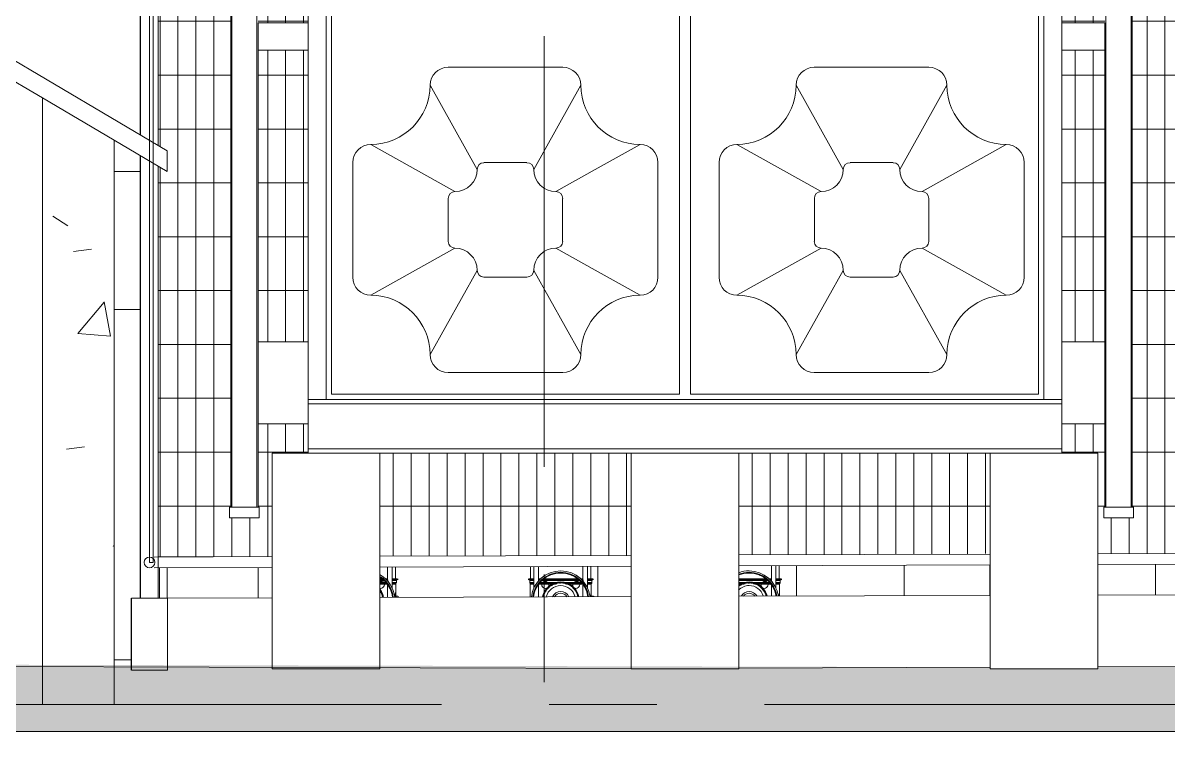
# Model space of a CAD drawing. Header units: millimetres. Extents: x -18215 to 134275, y 17919 to 48497.
# Drawn here: x 5369 to 8559, y 36680 to 38664 of the extents above; entities that cross this region are included whole.
import ezdxf

# ---------------------------------------------------------------- set-up
doc = ezdxf.new("R2010")
doc.units = ezdxf.units.MM
doc.linetypes.add('IDA - Grid Line', pattern=[2100, 1200, -300, 300, -300])
for name, color, linetype, lineweight in [('0-1', 7, 'Continuous', 5), ('A-_ROOFPATT_H', 7, 'Continuous', 9), ('A_--------_E-', 7, 'Continuous', 9), ('C-_SITE----_E', 7, 'Continuous', 9), ('M-_SANIFIXR_E', 7, 'Continuous', 9)]:
    doc.layers.add(name, color=color, linetype=linetype, lineweight=lineweight)
for name, color, linetype, lineweight, true_color in [('A-_FLOR----_E-1', 6, 'Continuous', 9, 0xff00ff), ('A-_FLORLEVL_E-1', 9, 'IDA - Grid Line', 9, 0x808080), ('A-_FLORPATT_E-1', 6, 'Continuous', 9, 0xff00ff), ('A-_GENM----_M-1', 6, 'Continuous', 9, 0xff00ff), ('A-_ROOF----_E-1', 6, 'Continuous', 9, 0xff00ff), ('A-_WALL----_E-1', 6, 'Continuous', 9, 0xff00ff), ('A-_WALL----_H-1', 6, 'Continuous', 9, 0xff00ff), ('A-_WALLPRTN_E-1', 6, 'Continuous', 9, 0xff00ff), ('C-_SITE----_E-1', 6, 'Continuous', 9, 0xff00ff), ('M-_EQPT----_E-1', 6, 'Continuous', 9, 0xff00ff), ('M-_SANIFIXR_E-1', 6, 'Continuous', 9, 0xff00ff), ('S-_ANOTGRID_E-1', 9, 'IDA - Grid Line', 9, 0x808080)]:
    doc.layers.add(name, color=color, linetype=linetype, lineweight=lineweight, true_color=true_color)

# ---------------------------------------------------------------- blocks, each defined once
blk = doc.blocks.new('15SV10 N110T - 15sv10 N110t_dwg_TAPPO-CARICO-879808-Section 113')
at = {"layer": 'A_--------_E-'}
for p, q in [((6952, 37067), (6953, 37067)), ((6952, 37066.1), (6952, 37067)), ((6952, 37067), (6952, 37066.1)), ((6953, 37067), (6953, 37065.2)), ((6958, 37067), (6953, 37067)), ((6959, 37066.3), (6959, 37067)), ((6959, 37067), (6959, 37066.3))]:
    blk.add_line(p, q, dxfattribs=at)
blk.add_open_spline([(6959, 37067), (6959, 37067), (6958.9, 37067), (6958.8, 37067)], degree=3, dxfattribs=at)
blk.add_open_spline([(6959, 37067), (6959, 37067), (6958.9, 37067), (6958.8, 37067)], degree=3, dxfattribs=at)
blk = doc.blocks.new('15SV10 N110T - 15sv10 N110t_dwg_TAPPO-CARICO-V20-Section 113')
at = {"layer": 'A_--------_E-'}
for p, q in [((6407.5, 37067), (6408.5, 37067)), ((6407.5, 37063.5), (6407.5, 37067)), ((6407.5, 37067), (6407.5, 37063.5)), ((6408.5, 37067), (6408.5, 37063.4)), ((6413.5, 37067), (6408.5, 37067)), ((6414.5, 37064.2), (6414.5, 37067)), ((6414.5, 37067), (6414.5, 37064.2))]:
    blk.add_line(p, q, dxfattribs=at)
for points in [[(6413.5, 37067), (6413.8, 37066), (6414.1, 37065), (6414.2, 37064)], [(6414.5, 37067), (6414.5, 37067), (6414.4, 37067), (6414.2, 37067)], [(6414.5, 37067), (6414.5, 37067), (6414.4, 37067), (6414.3, 37067)]]:
    blk.add_open_spline(points, degree=3, dxfattribs=at)
blk = doc.blocks.new('1599_DB_P_S_BLK2 23 0814_rvt-1-Section 113')
at = {"layer": 'A_--------_E-', "color": 8}
for p, q in [((6384.5, 37107.9), (6384.5, 37148.4)), ((6397.1, 37148.4), (6397.1, 37089.1)), ((6406.5, 37148.4), (6406.5, 37111.5)), ((6783, 37111.5), (6783, 37149.8)), ((6792.5, 37089.1), (6792.5, 37149.8)), ((6805.1, 37149.9), (6805.1, 37108.8)), ((6929, 37107.9), (6929, 37150.3)), ((6941.6, 37150.4), (6941.6, 37089.1)), ((6951, 37150.4), (6951, 37111.5)), ((7453.9, 37107.9), (7453.9, 37152.5)), ((7466.5, 37152.5), (7466.5, 37089.1)), ((7475.9, 37152.6), (7475.9, 37111.5)), ((6363.4, 37115), (6368.2, 37115)), ((6372.1, 37112.5), (6363.4, 37112.5)), ((6374.5, 37111), (6363.5, 37111)), ((6371.9, 37111.5), (6363.8, 37111.5)), ((6377.5, 37111.5), (6375.1, 37111.5)), ((6378.3, 37111), (6376, 37111)), ((6379, 37115), (6385.4, 37115)), ((6385.4, 37112.5), (6382.9, 37112.5)), ((6385.9, 37111.5), (6383.3, 37111.5)), ((6385.8, 37111), (6383.3, 37111)), ((6397.1, 37115), (6411.7, 37115)), ((6411.7, 37112.5), (6397.1, 37112.5)), ((6406.5, 37111.5), (6397.1, 37111.5)), ((6409, 37111), (6397.4, 37111)), ((6403.8, 37111), (6409, 37111)), ((6409, 37111), (6409, 37104.6)), ((6412.8, 37115), (6412.8, 37112.5)), ((6776.8, 37112.5), (6776.8, 37115)), ((6777.9, 37115), (6791.7, 37115)), ((6791.7, 37112.5), (6777.9, 37112.5)), ((6780.5, 37104.6), (6780.5, 37111)), ((6791.4, 37111), (6780.5, 37111)), ((6780.5, 37111), (6785.8, 37111)), ((6791.6, 37111.5), (6783, 37111.5)), ((6806.8, 37111.5), (6804.4, 37111.5)), ((6806.5, 37111), (6804.6, 37111)), ((6806, 37115), (6810.6, 37115)), ((6807.7, 37112.5), (6806, 37112.5)), ((6813.6, 37111), (6811.4, 37111)), ((6814.4, 37111.5), (6812.5, 37111.5)), ((6919, 37111), (6815.1, 37111)), ((6916.6, 37112.5), (6817.5, 37112.5)), ((6867, 37111.5), (6817.7, 37111.5)), ((6821.4, 37115), (6912.7, 37115)), ((6916.4, 37111.5), (6867, 37111.5)), ((6922, 37111.5), (6919.7, 37111.5)), ((6923.5, 37115), (6929.9, 37115)), ((6929.9, 37112.5), (6926.2, 37112.5)), ((6930.4, 37111.5), (6927, 37111.5)), ((6930.3, 37111), (6927.6, 37111)), ((6941.6, 37115), (6956.2, 37115)), ((6956.2, 37112.5), (6941.6, 37112.5)), ((6951, 37111.5), (6941.6, 37111.5)), ((6953.5, 37111), (6941.9, 37111)), ((6948.3, 37111), (6953.5, 37111)), ((6953.5, 37111), (6953.5, 37104.6)), ((6957.3, 37115), (6957.3, 37112.5)), ((7443.9, 37111), (7362.9, 37111)), ((7363, 37115), (7437.6, 37115)), ((7441.5, 37112.5), (7363, 37112.5)), ((7391.9, 37111.5), (7363.2, 37111.5)), ((7441.3, 37111.5), (7391.9, 37111.5)), ((7446.9, 37111.5), (7444.5, 37111.5)), ((7448.4, 37115), (7454.8, 37115)), ((7454.8, 37112.5), (7451.1, 37112.5)), ((7455.3, 37111.5), (7451.9, 37111.5)), ((7455.2, 37111), (7452.5, 37111)), ((7466.5, 37115), (7481.1, 37115)), ((7481.1, 37112.5), (7466.5, 37112.5)), ((7475.9, 37111.5), (7466.5, 37111.5)), ((7478.4, 37111), (7466.8, 37111)), ((7473.2, 37111), (7478.4, 37111)), ((7478.4, 37111), (7478.4, 37104.6)), ((7482.2, 37115), (7482.2, 37112.5)), ((6363.5, 37104.6), (6381, 37104.6)), ((6363.5, 37103.3), (6381.4, 37103.3)), ((6364.9, 37100.4), (6383.1, 37100.4)), ((6365, 37101.4), (6382.5, 37101.4)), ((6373.1, 37092.8), (6371.3, 37091.1)), ((6384.5, 37063.3), (6384.5, 37097.3)), ((6397.3, 37101.4), (6407.6, 37101.4)), ((6397.3, 37100.4), (6407.3, 37100.4)), ((6397.4, 37104.6), (6409, 37104.6)), ((6397.4, 37103.3), (6408.7, 37103.3)), ((6407.6, 37101.4), (6402.4, 37101.4)), ((6403.5, 37103.3), (6408.7, 37103.3)), ((6403.8, 37104.6), (6409, 37104.6)), ((6406.9, 37076.1), (6407.3, 37077.5)), ((6407.3, 37100.4), (6407.3, 37077.5)), ((6408.7, 37103.3), (6407.6, 37101.4)), ((6780.5, 37104.6), (6785.8, 37104.6)), ((6780.5, 37104.6), (6791.4, 37104.6)), ((6782, 37101.4), (6780.9, 37103.3)), ((6780.9, 37103.3), (6786.1, 37103.3)), ((6780.9, 37103.3), (6791.4, 37103.3)), ((6782, 37101.4), (6791.5, 37101.4)), ((6787.2, 37101.4), (6782, 37101.4)), ((6782.3, 37064.7), (6782.3, 37100.4)), ((6782.3, 37100.4), (6791.5, 37100.4)), ((6805.1, 37097.3), (6805.1, 37064.7)), ((6806.5, 37100.4), (6852.3, 37100.4)), ((6808.2, 37103.3), (6859.2, 37103.3)), ((6808.6, 37104.6), (6925.5, 37104.6)), ((6808.6, 37101.4), (6855.8, 37101.4)), ((6818.3, 37091.1), (6816.5, 37092.8)), ((6829.2, 37105.6), (6831, 37103.8)), ((6863.7, 37103.3), (6866.4, 37103.3)), ((6875.9, 37103.3), (6925.9, 37103.3)), ((6879.1, 37101.4), (6927, 37101.4)), ((6882.8, 37100.4), (6927.6, 37100.4)), ((6903.1, 37103.8), (6904.9, 37105.6)), ((6917.6, 37092.8), (6915.8, 37091.1)), ((6929, 37065.2), (6929, 37097.3)), ((6941.8, 37101.4), (6952.1, 37101.4)), ((6941.8, 37100.4), (6951.8, 37100.4)), ((6941.9, 37104.6), (6953.5, 37104.6)), ((6941.9, 37103.3), (6953.2, 37103.3)), ((6952.1, 37101.4), (6946.9, 37101.4)), ((6948, 37103.3), (6953.2, 37103.3)), ((6948.3, 37104.6), (6953.5, 37104.6)), ((6951.4, 37076.1), (6951.8, 37077.5)), ((6951.8, 37100.4), (6951.8, 37077.5)), ((6953.2, 37103.3), (6952.1, 37101.4)), ((7362.9, 37104.6), (7450.4, 37104.6)), ((7362.9, 37103.3), (7384.1, 37103.3)), ((7362.9, 37101.4), (7380.7, 37101.4)), ((7362.9, 37100.4), (7377.2, 37100.4)), ((7388.6, 37103.3), (7391.3, 37103.3)), ((7392.6, 37103.3), (7395.2, 37103.3)), ((7400.8, 37103.3), (7450.8, 37103.3)), ((7404, 37101.4), (7451.9, 37101.4)), ((7407.7, 37100.4), (7452.5, 37100.4)), ((7428, 37103.8), (7429.8, 37105.6)), ((7442.5, 37092.8), (7440.7, 37091.1)), ((7453.9, 37067), (7453.9, 37097.3)), ((7466.7, 37101.4), (7477, 37101.4)), ((7466.7, 37100.4), (7476.7, 37100.4)), ((7466.8, 37104.6), (7478.4, 37104.6)), ((7466.8, 37103.3), (7478.1, 37103.3)), ((7477, 37101.4), (7471.8, 37101.4)), ((7472.9, 37103.3), (7478.1, 37103.3)), ((7473.2, 37104.6), (7478.4, 37104.6)), ((7476.3, 37076.1), (7476.7, 37077.5)), ((7476.7, 37100.4), (7476.7, 37077.5)), ((7478.1, 37103.3), (7477, 37101.4))]:
    blk.add_line(p, q, dxfattribs=at)
at = {"layer": 'A_--------_E-', "color": 8, "flags": 128}
for points in [[(6409, 37111), (6409, 37111.1), (6409, 37111.1), (6409, 37111.2), (6409.1, 37111.2), (6409.1, 37111.3), (6409.1, 37111.4), (6409.1, 37111.4), (6409.1, 37111.5), (6409.1, 37111.5), (6409.2, 37111.6), (6409.2, 37111.6), (6409.2, 37111.7), (6409.2, 37111.7), (6409.3, 37111.8), (6409.3, 37111.8), (6409.3, 37111.9), (6409.4, 37111.9), (6409.4, 37112), (6409.5, 37112), (6409.5, 37112.1), (6409.5, 37112.1), (6409.6, 37112.2), (6409.6, 37112.2), (6409.7, 37112.2), (6409.7, 37112.3), (6409.8, 37112.3), (6409.8, 37112.3), (6409.9, 37112.4), (6409.9, 37112.4), (6410, 37112.4), (6410.1, 37112.4), (6410.1, 37112.4), (6410.2, 37112.5), (6410.2, 37112.5), (6410.3, 37112.5), (6410.3, 37112.5), (6410.4, 37112.5), (6410.5, 37112.5), (6410.5, 37112.5), (6410.5, 37112.5)], [(6779, 37112.5), (6779.1, 37112.5), (6779.2, 37112.5), (6779.2, 37112.5), (6779.3, 37112.5), (6779.3, 37112.5), (6779.4, 37112.5), (6779.5, 37112.4), (6779.5, 37112.4), (6779.6, 37112.4), (6779.6, 37112.4), (6779.7, 37112.4), (6779.7, 37112.3), (6779.8, 37112.3), (6779.8, 37112.3), (6779.9, 37112.2), (6779.9, 37112.2), (6780, 37112.2), (6780, 37112.1), (6780.1, 37112.1), (6780.1, 37112), (6780.2, 37112), (6780.2, 37112), (6780.2, 37111.9), (6780.3, 37111.9), (6780.3, 37111.8), (6780.3, 37111.8), (6780.4, 37111.7), (6780.4, 37111.7), (6780.4, 37111.6), (6780.4, 37111.5), (6780.5, 37111.5), (6780.5, 37111.4), (6780.5, 37111.4), (6780.5, 37111.3), (6780.5, 37111.3), (6780.5, 37111.2), (6780.5, 37111.1), (6780.5, 37111.1), (6780.5, 37111), (6780.5, 37111)], [(6953.5, 37111), (6953.5, 37111.1), (6953.6, 37111.1), (6953.6, 37111.2), (6953.6, 37111.2), (6953.6, 37111.3), (6953.6, 37111.4), (6953.6, 37111.4), (6953.6, 37111.5), (6953.6, 37111.5), (6953.7, 37111.6), (6953.7, 37111.6), (6953.7, 37111.7), (6953.7, 37111.7), (6953.8, 37111.8), (6953.8, 37111.8), (6953.8, 37111.9), (6953.9, 37111.9), (6953.9, 37112), (6954, 37112), (6954, 37112.1), (6954, 37112.1), (6954.1, 37112.2), (6954.1, 37112.2), (6954.2, 37112.2), (6954.2, 37112.3), (6954.3, 37112.3), (6954.3, 37112.3), (6954.4, 37112.4), (6954.4, 37112.4), (6954.5, 37112.4), (6954.6, 37112.4), (6954.6, 37112.4), (6954.7, 37112.5), (6954.7, 37112.5), (6954.8, 37112.5), (6954.9, 37112.5), (6954.9, 37112.5), (6955, 37112.5), (6955, 37112.5), (6955, 37112.5)], [(7478.4, 37111), (7478.4, 37111.1), (7478.4, 37111.1), (7478.4, 37111.2), (7478.5, 37111.2), (7478.5, 37111.3), (7478.5, 37111.4), (7478.5, 37111.4), (7478.5, 37111.5), (7478.5, 37111.5), (7478.6, 37111.6), (7478.6, 37111.6), (7478.6, 37111.7), (7478.6, 37111.7), (7478.7, 37111.8), (7478.7, 37111.8), (7478.7, 37111.9), (7478.8, 37111.9), (7478.8, 37112), (7478.9, 37112), (7478.9, 37112.1), (7478.9, 37112.1), (7479, 37112.2), (7479, 37112.2), (7479.1, 37112.2), (7479.1, 37112.3), (7479.2, 37112.3), (7479.2, 37112.3), (7479.3, 37112.4), (7479.3, 37112.4), (7479.4, 37112.4), (7479.5, 37112.4), (7479.5, 37112.4), (7479.6, 37112.5), (7479.6, 37112.5), (7479.7, 37112.5), (7479.7, 37112.5), (7479.8, 37112.5), (7479.9, 37112.5), (7479.9, 37112.5), (7479.9, 37112.5)], [(6363.8, 37081.5), (6364.8, 37079.8), (6365.8, 37078.1), (6366.6, 37076.3), (6367.5, 37074.6), (6368.2, 37072.8), (6368.9, 37070.9), (6369.5, 37069), (6370, 37067.2), (6370.5, 37065.3), (6370.8, 37063.3)], [(6407.3, 37077.5), (6406.9, 37076.1), (6406, 37072.2), (6405, 37066.3), (6404.7, 37063.5)], [(6407.3, 37100.4), (6407.3, 37100.4), (6407.3, 37100.5), (6407.3, 37100.6), (6407.3, 37100.7), (6407.3, 37100.8), (6407.3, 37100.8), (6407.4, 37100.9), (6407.4, 37101), (6407.4, 37101.1), (6407.4, 37101.1), (6407.5, 37101.2), (6407.5, 37101.3), (6407.6, 37101.4), (6407.6, 37101.4)], [(6407.4, 37076.6), (6407.3, 37077.1), (6407.3, 37077.5)], [(6407.4, 37076.6), (6407.3, 37077), (6407.3, 37077.5)], [(6407.5, 37075.9), (6407.5, 37076.2), (6407.4, 37076.6)], [(6407.5, 37075.9), (6407.5, 37076.3), (6407.4, 37076.6)], [(6408.7, 37103.3), (6408.8, 37103.4), (6408.8, 37103.5), (6408.8, 37103.6), (6408.9, 37103.7), (6408.9, 37103.8), (6408.9, 37103.9), (6409, 37104), (6409, 37104.1), (6409, 37104.2), (6409, 37104.3), (6409, 37104.4), (6409, 37104.5), (6409, 37104.6), (6409, 37104.6)], [(6780.5, 37104.6), (6780.5, 37104.5), (6780.6, 37104.4), (6780.6, 37104.3), (6780.6, 37104.2), (6780.6, 37104.1), (6780.6, 37104), (6780.6, 37103.9), (6780.7, 37103.8), (6780.7, 37103.7), (6780.7, 37103.6), (6780.8, 37103.5), (6780.8, 37103.4), (6780.9, 37103.4), (6780.9, 37103.3)], [(6782, 37101.4), (6782.1, 37101.3), (6782.1, 37101.2), (6782.1, 37101.1), (6782.2, 37101.1), (6782.2, 37101), (6782.2, 37100.9), (6782.2, 37100.8), (6782.3, 37100.8), (6782.3, 37100.7), (6782.3, 37100.6), (6782.3, 37100.5), (6782.3, 37100.5), (6782.3, 37100.4), (6782.3, 37100.4)], [(6819.3, 37066.1), (6819.8, 37068), (6820.4, 37069.9), (6821, 37071.8), (6821.7, 37073.6), (6822.5, 37075.4), (6823.3, 37077.2), (6824.3, 37078.9), (6825.3, 37080.6), (6826.3, 37082.2), (6827.4, 37083.8), (6828.6, 37085.4), (6829.9, 37086.9), (6831.2, 37088.4), (6832.5, 37089.8), (6833.9, 37091.1), (6835.4, 37092.4), (6836.9, 37093.7), (6838.5, 37094.8), (6840.1, 37095.9), (6841.8, 37097), (6843.5, 37098), (6845.2, 37098.9), (6847, 37099.7), (6848.8, 37100.5), (6850.6, 37101.2), (6852.5, 37101.8), (6854.4, 37102.3), (6856.3, 37102.8), (6858.2, 37103.2), (6860.1, 37103.5), (6862.1, 37103.7), (6864, 37103.9), (6866, 37104), (6867, 37104)], [(6867, 37104), (6869, 37104), (6871, 37103.8), (6872.9, 37103.6), (6874.9, 37103.4), (6876.8, 37103), (6878.7, 37102.6), (6880.6, 37102.1), (6882.5, 37101.5), (6884.3, 37100.9), (6886.1, 37100.1), (6887.9, 37099.3), (6889.7, 37098.5), (6891.4, 37097.5), (6893.1, 37096.5), (6894.7, 37095.4), (6896.3, 37094.3), (6897.9, 37093.1), (6899.4, 37091.8), (6900.8, 37090.5), (6902.2, 37089.1), (6903.5, 37087.7), (6904.8, 37086.2), (6906, 37084.7), (6907.2, 37083.1), (6908.3, 37081.5), (6909.3, 37079.8), (6910.3, 37078.1), (6911.2, 37076.3), (6912, 37074.6), (6912.7, 37072.8), (6913.4, 37070.9), (6914, 37069), (6914.5, 37067.2), (6915, 37065.3)], [(6951.8, 37077.5), (6951.4, 37076.1), (6950.6, 37072.2), (6949.5, 37066.3)], [(6951.8, 37100.4), (6951.8, 37100.4), (6951.8, 37100.5), (6951.8, 37100.6), (6951.8, 37100.7), (6951.8, 37100.8), (6951.9, 37100.8), (6951.9, 37100.9), (6951.9, 37101), (6951.9, 37101.1), (6952, 37101.1), (6952, 37101.2), (6952, 37101.3), (6952.1, 37101.4), (6952.1, 37101.4)], [(6952, 37076.6), (6951.8, 37077.1), (6951.8, 37077.5)], [(6952, 37076.6), (6951.8, 37077), (6951.8, 37077.5)], [(6952, 37075.9), (6952, 37076.2), (6951.9, 37076.6)], [(6952, 37075.9), (6952, 37076.3), (6951.9, 37076.6)], [(6953.2, 37103.3), (6953.3, 37103.4), (6953.3, 37103.5), (6953.3, 37103.6), (6953.4, 37103.7), (6953.4, 37103.8), (6953.4, 37103.9), (6953.5, 37104), (6953.5, 37104.1), (6953.5, 37104.2), (6953.5, 37104.3), (6953.5, 37104.4), (6953.5, 37104.5), (6953.5, 37104.6), (6953.5, 37104.6)], [(7363.4, 37094.8), (7365, 37095.9), (7366.7, 37097), (7368.4, 37098), (7370.1, 37098.9), (7371.9, 37099.7), (7373.7, 37100.5), (7375.5, 37101.2), (7377.4, 37101.8), (7379.3, 37102.3), (7381.2, 37102.8), (7383.1, 37103.2), (7385, 37103.5), (7387, 37103.7), (7388.9, 37103.9), (7390.9, 37104), (7391.9, 37104)], [(7391.9, 37104), (7393.9, 37104), (7395.9, 37103.8), (7397.8, 37103.6), (7399.7, 37103.4), (7401.7, 37103), (7403.6, 37102.6), (7405.5, 37102.1), (7407.4, 37101.5), (7409.2, 37100.9), (7411, 37100.1), (7412.8, 37099.3), (7414.6, 37098.5), (7416.3, 37097.5), (7418, 37096.5), (7419.6, 37095.4), (7421.2, 37094.3), (7422.7, 37093.1), (7424.2, 37091.8), (7425.7, 37090.5), (7427.1, 37089.1), (7428.4, 37087.7), (7429.7, 37086.2), (7430.9, 37084.7), (7432.1, 37083.1), (7433.2, 37081.5), (7434.2, 37079.8), (7435.2, 37078.1), (7436, 37076.3), (7436.9, 37074.6), (7437.6, 37072.8), (7438.3, 37070.9), (7438.9, 37069), (7439.4, 37067.2)], [(7476.7, 37077.5), (7476.3, 37076.1), (7475.4, 37072.2), (7474.5, 37067.1)], [(7476.7, 37100.4), (7476.7, 37100.4), (7476.7, 37100.5), (7476.7, 37100.6), (7476.7, 37100.7), (7476.7, 37100.8), (7476.7, 37100.8), (7476.8, 37100.9), (7476.8, 37101), (7476.8, 37101.1), (7476.8, 37101.1), (7476.9, 37101.2), (7476.9, 37101.3), (7477, 37101.4), (7477, 37101.4)], [(7476.8, 37076.6), (7476.7, 37077.1), (7476.7, 37077.5)], [(7476.8, 37076.6), (7476.7, 37077), (7476.7, 37077.5)], [(7476.9, 37075.9), (7476.9, 37076.2), (7476.8, 37076.6)], [(7476.9, 37075.9), (7476.9, 37076.3), (7476.8, 37076.6)], [(7478.1, 37103.3), (7478.2, 37103.4), (7478.2, 37103.5), (7478.2, 37103.6), (7478.3, 37103.7), (7478.3, 37103.8), (7478.3, 37103.9), (7478.4, 37104), (7478.4, 37104.1), (7478.4, 37104.2), (7478.4, 37104.3), (7478.4, 37104.4), (7478.4, 37104.5), (7478.4, 37104.6), (7478.4, 37104.6)]]:
    blk.add_lwpolyline(points, dxfattribs=at)
at = {"layer": 'A_--------_E-', "color": 8}
for centre, radius, start, end in [((6366.7, 37099.2), 9, 315, 114.4599), ((6322.5, 37055), 82.5, 5.9493, 59.7367), ((6322.5, 37055), 76.5, 6.4001, 57.0462), ((6322.5, 37055), 78.5, 6.2422, 57.2899), ((6322.5, 37055), 76.5, 39.375, 45), ((6867, 37055), 82.5, 90, 173.1108), ((6867, 37055), 78.5, 90, 172.7495), ((6867, 37055), 76.5, 90, 172.5546), ((6867, 37055), 76.5, 135, 140.625), ((6822.9, 37099.2), 9, 45, 225), ((6867, 37055), 76.5, 106.875, 118.125), ((6867, 37055), 76.5, 90, 95.625), ((6867, 37055), 82.5, 7.2842, 90), ((6867, 37055), 78.5, 7.6451, 90), ((6867, 37055), 76.5, 7.8397, 90), ((6867, 37055), 76.5, 84.375, 90), ((6867, 37055), 76.5, 61.875, 73.125), ((6911.2, 37099.2), 9, 315, 135), ((6867, 37055), 76.5, 39.375, 45), ((7391.9, 37055), 82.5, 90, 110.3779), ((7391.9, 37055), 78.5, 90, 111.4163), ((7391.9, 37055), 76.5, 90, 111.9762), ((7391.9, 37055), 76.5, 106.875, 111.9762), ((7391.9, 37055), 76.5, 90, 95.625), ((7391.9, 37055), 82.5, 8.571, 90), ((7391.9, 37055), 78.5, 8.9975, 90), ((7391.9, 37055), 76.5, 9.2274, 90), ((7391.9, 37055), 76.5, 84.375, 90), ((7391.9, 37055), 76.5, 61.875, 73.125), ((7436.1, 37099.2), 9, 315, 135), ((7391.9, 37055), 76.5, 39.375, 45), ((6322.5, 37055), 51, 9.499, 35.3454), ((6322.5, 37055), 51.5, 9.2609, 35.9494), ((6322.5, 37055), 49, 9.7094, 31.7866), ((6322.5, 37055), 49, 12.8571, 31.7866), ((6365, 37097.4), 9, 270, 315), ((6867, 37055), 76.5, 151.875, 163.125), ((6867, 37055), 51.5, 138.0493, 169.0196), ((6867, 37055), 51, 135, 168.7307), ((6824.6, 37097.4), 9, 225, 315), ((6867, 37055), 41.5, 90, 165.8165), ((6867, 37055), 51, 90, 135), ((6824.6, 37097.4), 9, 315, 45), ((6867, 37055), 51.5, 90, 131.9507), ((6867, 37055), 49, 102.9572, 115.7143), ((6867, 37055), 49, 102.9572, 115.7143), ((6867, 37055), 51.5, 101.678, 109.3609), ((6867, 37055), 49, 90, 96.5517), ((6867, 37055), 49, 90, 96.5517), ((6867, 37055), 51.5, 48.0493, 90), ((6867, 37055), 51, 45, 90), ((6867, 37055), 49, 83.4964, 90), ((6867, 37055), 49, 83.4964, 90), ((6867, 37055), 41.5, 14.57, 90), ((6867, 37055), 51.5, 70.6391, 78.322), ((6867, 37055), 49, 12.8571, 72.6438), ((6867, 37055), 49, 12.8571, 72.6438), ((6909.5, 37097.4), 9, 135, 225), ((6867, 37055), 51, 11.6584, 45), ((6909.5, 37097.4), 9, 225, 315), ((6867, 37055), 51.5, 11.367, 41.9507), ((7391.9, 37055), 41.5, 90, 135.4912), ((7391.9, 37055), 51, 90, 124.8435), ((7391.9, 37055), 51.5, 90, 124.2994), ((7391.9, 37055), 49, 102.9572, 115.7143), ((7391.9, 37055), 49, 102.9572, 115.7143), ((7391.9, 37055), 51.5, 101.678, 109.3609), ((7391.9, 37055), 49, 90, 96.5517), ((7391.9, 37055), 49, 90, 96.5517), ((7391.9, 37055), 51.5, 48.0493, 90), ((7391.9, 37055), 51, 45, 90), ((7391.9, 37055), 49, 83.4964, 90), ((7391.9, 37055), 49, 83.4964, 90), ((7391.9, 37055), 41.5, 18.66, 90), ((7391.9, 37055), 51.5, 70.6391, 78.322), ((7391.9, 37055), 49, 14.1792, 72.6438), ((7391.9, 37055), 49, 14.1792, 72.6438), ((7434.4, 37097.4), 9, 135, 225), ((7391.9, 37055), 51, 13.74, 45), ((7434.4, 37097.4), 9, 225, 315), ((7391.9, 37055), 51.5, 13.9836, 41.9507), ((6867, 37055), 49, 162.4681, 167.1429), ((6867, 37055), 49, 162.4681, 167.1429), ((6867, 37055), 20, 90, 148.5325), ((6867, 37055), 20, 31.8154, 90), ((7391.9, 37055), 20, 90, 142.7749), ((7391.9, 37055), 20, 37.5566, 90)]:
    blk.add_arc(centre, radius, start, end, dxfattribs=at)
for points, knots in [([(6406.5, 37063.8), (6406.5, 37064.6), (6406.6, 37066.4), (6406.8, 37068.3), (6406.9, 37069.7), (6407, 37070.9), (6407.1, 37072.2), (6407.2, 37073.2), (6407.2, 37073.9), (6407.3, 37074.5), (6407.3, 37075.2), (6407.4, 37075.9), (6407.4, 37076.5), (6407.4, 37076.6), (6407.4, 37076.6)], [0.5888999, 0.5888999, 0.5888999, 0.5888999, 0.6180556, 0.6527778, 0.6701389, 0.6875, 0.7222222, 0.7569444, 0.7743056, 0.7916667, 0.8263889, 0.8611111, 0.9305556, 1, 1, 1, 1]), ([(6406.5, 37063.8), (6406.5, 37064.4), (6406.6, 37065.7), (6406.7, 37067.7), (6406.9, 37069.8), (6407, 37071.6), (6407.1, 37072.9), (6407.2, 37073.8), (6407.3, 37074.5), (6407.3, 37075.3), (6407.4, 37075.9), (6407.4, 37076.3), (6407.4, 37076.5), (6407.4, 37076.6), (6407.4, 37076.6)], [0.5902485, 0.5902485, 0.5902485, 0.5902485, 0.6111111, 0.6388889, 0.6666667, 0.7083333, 0.75, 0.7708333, 0.7916667, 0.8333333, 0.875, 0.9166667, 0.9583333, 1, 1, 1, 1]), ([(6407.5, 37064.7), (6407.5, 37067.6), (6407.5, 37071.6), (6407.5, 37075.1), (6407.5, 37075.9), (6407.5, 37075.9)], [0.6666667, 0.6666667, 0.6666667, 0.6666667, 0.8333333, 0.9166667, 1, 1, 1, 1]), ([(6951.1, 37065.7), (6951.1, 37065.9), (6951.2, 37066.9), (6951.3, 37068.3), (6951.4, 37069.7), (6951.5, 37070.9), (6951.6, 37072.2), (6951.7, 37073.2), (6951.7, 37073.9), (6951.8, 37074.5), (6951.8, 37075.2), (6951.9, 37075.9), (6951.9, 37076.5), (6952, 37076.6), (6952, 37076.6)], [0.6127833, 0.6127833, 0.6127833, 0.6127833, 0.6180556, 0.6527778, 0.6701389, 0.6875, 0.7222222, 0.7569444, 0.7743056, 0.7916667, 0.8263889, 0.8611111, 0.9305556, 1, 1, 1, 1]), ([(6951.1, 37065.7), (6951.1, 37066.4), (6951.2, 37067.7), (6951.4, 37069.8), (6951.5, 37071.6), (6951.6, 37072.9), (6951.7, 37073.8), (6951.8, 37074.5), (6951.8, 37075.3), (6951.9, 37075.9), (6951.9, 37076.3), (6951.9, 37076.5), (6951.9, 37076.6), (6951.9, 37076.6)], [0.6139729, 0.6139729, 0.6139729, 0.6139729, 0.6388889, 0.6666667, 0.7083333, 0.75, 0.7708333, 0.7916667, 0.8333333, 0.875, 0.9166667, 0.9583333, 1, 1, 1, 1]), ([(6952, 37065.3), (6952, 37068), (6952, 37071.7), (6952, 37075.1), (6952, 37075.9), (6952, 37075.9)], [0.6784584, 0.6784584, 0.6784584, 0.6784584, 0.8333333, 0.9166667, 1, 1, 1, 1]), ([(6952, 37075.9), (6952, 37075.9), (6952, 37074.5), (6952, 37070.5), (6952, 37067), (6952, 37065.3)], [0, 0, 0, 0, 0.1111111, 0.2222222, 0.3213123, 0.3213123, 0.3213123, 0.3213123]), ([(7476.1, 37067.5), (7476.1, 37067.9), (7476.2, 37068.7), (7476.3, 37069.7), (7476.4, 37070.9), (7476.5, 37072.2), (7476.6, 37073.2), (7476.6, 37073.9), (7476.7, 37074.5), (7476.7, 37075.2), (7476.8, 37075.9), (7476.8, 37076.5), (7476.8, 37076.6), (7476.8, 37076.6)], [0.6358062, 0.6358062, 0.6358062, 0.6358062, 0.6527778, 0.6701389, 0.6875, 0.7222222, 0.7569444, 0.7743056, 0.7916667, 0.8263889, 0.8611111, 0.9305556, 1, 1, 1, 1]), ([(7476.1, 37067.5), (7476.1, 37067.5), (7476.2, 37068.2), (7476.3, 37069.8), (7476.4, 37071.6), (7476.5, 37072.9), (7476.6, 37073.8), (7476.7, 37074.5), (7476.7, 37075.3), (7476.8, 37075.9), (7476.8, 37076.3), (7476.8, 37076.5), (7476.8, 37076.6), (7476.8, 37076.6)], [0.6368425, 0.6368425, 0.6368425, 0.6368425, 0.6388889, 0.6666667, 0.7083333, 0.75, 0.7708333, 0.7916667, 0.8333333, 0.875, 0.9166667, 0.9583333, 1, 1, 1, 1]), ([(7476.9, 37067.2), (7476.9, 37069.1), (7476.9, 37072.1), (7476.9, 37075.1), (7476.9, 37075.9), (7476.9, 37075.9)], [0.7153141, 0.7153141, 0.7153141, 0.7153141, 0.8333333, 0.9166667, 1, 1, 1, 1]), ([(7476.9, 37075.9), (7476.9, 37075.9), (7476.9, 37074.5), (7476.9, 37070.9), (7476.9, 37068.2), (7476.9, 37067.2)], [0, 0, 0, 0, 0.1111111, 0.2222222, 0.2844333, 0.2844333, 0.2844333, 0.2844333])]:
    blk.add_open_spline(points, degree=3, knots=knots, dxfattribs=at)
for points in [[(6407.5, 37075.9), (6407.5, 37075.9), (6407.5, 37074.5), (6407.5, 37070.3), (6407.5, 37066.6), (6407.5, 37064.6)], [(6832.6, 37093.3), (6832.3, 37092.8), (6831.7, 37091.7), (6830.3, 37090.4), (6829.3, 37089.7), (6828.7, 37089.4)], [(6901.5, 37093.3), (6901.8, 37092.8), (6902.4, 37091.7), (6903.8, 37090.4), (6904.8, 37089.7), (6905.3, 37089.4)], [(7426.4, 37093.3), (7426.6, 37092.8), (7427.3, 37091.7), (7428.6, 37090.4), (7429.7, 37089.7), (7430.2, 37089.4)]]:
    blk.add_open_spline(points, degree=3, dxfattribs=at)
at = {"layer": 'M-_EQPT----_E-1', "color": 8}
blk.add_line((8062.7, 37069.1), (8062.7, 37154.6), dxfattribs=at)
for centre, start, end in [((6867, 37055), 23.7859, 156.6032), ((7391.9, 37055), 30, 150)]:
    blk.add_arc(centre, 25, start, end, dxfattribs=at)
at = {"layer": 'M-_SANIFIXR_E', "color": 8}
for p, q in [((6163.3, 37615), (6163.3, 39165)), ((6213.3, 39165), (6213.3, 37615)), ((8213.3, 37615), (8213.3, 39165)), ((8263.3, 37615), (8263.3, 39165)), ((6228.3, 37630), (6228.3, 39140)), ((7198.3, 39140), (7198.3, 37630)), ((7228.3, 37630), (7228.3, 39140)), ((8198.3, 39140), (8198.3, 37630)), ((6553, 38540), (6873, 38540)), ((7573, 38540), (7893, 38540)), ((7573, 38540), (7893, 38540)), ((6503, 38490), (6634.2, 38255.6)), ((6923, 38490), (6791.7, 38255.6)), ((7523, 38490), (7654.2, 38255.6)), ((7523, 38490), (7654.2, 38255.6)), ((7943, 38490), (7811.7, 38255.6)), ((7943, 38490), (7811.7, 38255.6)), ((6338, 38325), (6572.3, 38193.7)), ((7088, 38325), (6963, 38255)), ((7358, 38325), (7592.3, 38193.7)), ((7358, 38325), (7592.3, 38193.7)), ((8108, 38325), (7873.6, 38193.7)), ((8108, 38325), (7873.6, 38193.7)), ((6288, 37955), (6288, 38275)), ((6773, 38274.4), (6653, 38274.4)), ((7138, 38275), (7138, 37955)), ((7308, 37955), (7308, 38275)), ((7308, 37955), (7308, 38275)), ((7793, 38274.4), (7673, 38274.4)), ((7793, 38274.4), (7673, 38274.4)), ((8158, 38275), (8158, 37955)), ((8158, 38275), (8158, 37955)), ((6963, 38255), (6853.6, 38193.7)), ((6553.6, 38175), (6553.6, 38055)), ((6872.3, 38055), (6872.3, 38175)), ((7573.6, 38175), (7573.6, 38055)), ((7573.6, 38175), (7573.6, 38055)), ((7892.3, 38055), (7892.3, 38175)), ((7892.3, 38055), (7892.3, 38175)), ((6338, 37905), (6572.3, 38036.2)), ((6963, 37975), (6853.6, 38036.2)), ((7358, 37905), (7592.3, 38036.2)), ((7358, 37905), (7592.3, 38036.2)), ((8108, 37905), (7873.6, 38036.2)), ((8108, 37905), (7873.6, 38036.2)), ((6503, 37740), (6634.2, 37974.4)), ((6923, 37740), (6791.7, 37974.4)), ((7088, 37905), (6963, 37975)), ((7523, 37740), (7654.2, 37974.4)), ((7523, 37740), (7654.2, 37974.4)), ((7943, 37740), (7811.7, 37974.4)), ((7943, 37740), (7811.7, 37974.4)), ((6653, 37955.6), (6773, 37955.6)), ((7673, 37955.6), (7793, 37955.6)), ((7673, 37955.6), (7793, 37955.6)), ((6873, 37690), (6553, 37690)), ((7893, 37690), (7573, 37690)), ((7893, 37690), (7573, 37690)), ((7198.3, 37630), (6228.3, 37630)), ((8198.3, 37630), (7228.3, 37630)), ((6163.3, 37603), (6163.3, 37615)), ((6163.3, 37615), (8263.3, 37615)), ((6163.3, 37597), (6163.3, 37603)), ((8263.3, 37603), (6163.3, 37603)), ((6163.3, 37483), (6163.3, 37597)), ((6213.3, 37615), (8213.3, 37615)), ((8263.3, 37615), (8263.3, 37603)), ((8263.3, 37603), (8263.3, 37597)), ((8263.3, 37597), (8263.3, 37483)), ((6063.3, 37465), (6363.3, 37465)), ((6063.3, 37465), (6063.3, 36865)), ((6163.3, 37477), (6163.3, 37483)), ((6163.3, 37465), (6163.3, 37477)), ((8263.3, 37477), (6163.3, 37477)), ((6363.3, 37465), (6363.3, 36865)), ((7063.3, 37465), (6363.3, 37465)), ((7063.3, 37465), (7363.3, 37465)), ((7063.3, 37465), (7063.3, 36865)), ((7363.3, 37465), (7363.3, 36865)), ((8063.3, 37465), (7363.3, 37465)), ((8063.3, 37465), (8363.3, 37465)), ((8063.3, 37465), (8063.3, 36865)), ((8263.3, 37483), (8263.3, 37477)), ((8263.3, 37477), (8263.3, 37465)), ((8363.3, 37465), (8363.3, 36865)), ((6023.7, 37147.1), (6023.7, 37062)), ((7523.7, 37152.7), (7523.7, 37067.2)), ((7823.7, 37068.2), (7823.7, 37153.7)), ((8523.7, 37155.6), (8523.7, 37070.6)), ((6363.3, 36865), (6063.3, 36865)), ((7363.3, 36865), (7063.3, 36865)), ((8363.3, 36865), (8063.3, 36865))]:
    blk.add_line(p, q, dxfattribs=at)
for centre, radius, start, end in [((6553, 38490), 50, 90, 180), ((6873, 38490), 50, 0, 90), ((7573, 38490), 50, 90, 180), ((7573, 38490), 50, 90, 180), ((7893, 38490), 50, 0, 90), ((7893, 38490), 50, 0, 90), ((6337.4, 38490.6), 165.6, 270.1904, 359.8096), ((7088.5, 38490.6), 165.6, 180.1904, 269.8096), ((7357.4, 38490.6), 165.6, 270.1904, 359.8096), ((7357.4, 38490.6), 165.6, 270.1904, 359.8096), ((8108.5, 38490.6), 165.6, 180.1904, 269.8096), ((8108.5, 38490.6), 165.6, 180.1904, 269.8096), ((6338, 38275), 50, 90, 180), ((7088, 38275), 50, 0, 90), ((7358, 38275), 50, 90, 180), ((7358, 38275), 50, 90, 180), ((8108, 38275), 50, 0, 90), ((8108, 38275), 50, 0, 90), ((6653, 38255.6), 18.7, 90, 180), ((6773, 38255.6), 18.7, 0, 90), ((7673, 38255.6), 18.7, 90, 180), ((7673, 38255.6), 18.7, 90, 180), ((7793, 38255.6), 18.7, 360, 90), ((7793, 38255.6), 18.7, 360, 90), ((6572.1, 38255.8), 62.1, 270.1903, 359.8096), ((6853.8, 38255.8), 62.1, 180.1904, 269.8096), ((7592.1, 38255.8), 62.1, 270.1903, 359.8096), ((7592.1, 38255.8), 62.1, 270.1903, 359.8096), ((7873.8, 38255.8), 62.1, 180.1904, 269.8096), ((7873.8, 38255.8), 62.1, 180.1904, 269.8096), ((6572.3, 38175), 18.7, 90, 180), ((6853.6, 38175), 18.8, 0, 90), ((7592.3, 38175), 18.7, 90, 180), ((7592.3, 38175), 18.7, 90, 180), ((7873.6, 38175), 18.8, 0, 90), ((7873.6, 38175), 18.8, 0, 90), ((6572.3, 38055), 18.8, 180, 270), ((6572.1, 37974.2), 62.1, 0.1904, 89.8096), ((6853.8, 37974.2), 62.1, 90.1904, 179.8095), ((6853.6, 38055), 18.8, 270, 0), ((7592.3, 38055), 18.8, 180, 270), ((7592.3, 38055), 18.8, 180, 270), ((7592.1, 37974.2), 62.1, 0.1904, 89.8096), ((7592.1, 37974.2), 62.1, 0.1904, 89.8096), ((7873.8, 37974.2), 62.1, 90.1904, 179.8095), ((7873.8, 37974.2), 62.1, 90.1904, 179.8095), ((7873.6, 38055), 18.8, 270, 360), ((7873.6, 38055), 18.8, 270, 0), ((6653, 37974.4), 18.8, 180, 270), ((6773, 37974.4), 18.7, 270, 0), ((7673, 37974.4), 18.8, 180, 270), ((7673, 37974.4), 18.8, 180, 270), ((7793, 37974.4), 18.7, 270, 0), ((7793, 37974.4), 18.7, 270, 360), ((6338, 37955), 50, 180, 270), ((7088, 37955), 50, 270, 0), ((7358, 37955), 50, 180, 270), ((7358, 37955), 50, 180, 270), ((8108, 37955), 50, 270, 0), ((8108, 37955), 50, 270, 0), ((6337.4, 37739.4), 165.6, 0.1904, 89.8096), ((7088.5, 37739.4), 165.6, 90.1904, 179.8095), ((7357.4, 37739.4), 165.6, 0.1904, 89.8096), ((7357.4, 37739.4), 165.6, 0.1904, 89.8096), ((8108.5, 37739.4), 165.6, 90.1904, 179.8095), ((8108.5, 37739.4), 165.6, 90.1904, 179.8095), ((6553, 37740), 50, 180, 270), ((6873, 37740), 50, 270, 0), ((7573, 37740), 50, 180, 270), ((7573, 37740), 50, 180, 270), ((7893, 37740), 50, 270, 0), ((7893, 37740), 50, 270, 360)]:
    blk.add_arc(centre, radius, start, end, dxfattribs=at)
at = {"layer": 'M-_SANIFIXR_E-1', "color": 8}
for p, q in [((5947.4, 37315.2), (5947.4, 39589.8)), ((5950.6, 39589.8), (5950.6, 37315.2)), ((6020.5, 39589.8), (6020.5, 37315.2)), ((8386.2, 37315.2), (8386.2, 39589.8)), ((8456.1, 37315.2), (8456.1, 39589.8)), ((8459.2, 39589.8), (8459.2, 37315.2)), ((6023.6, 38663.6), (6163.3, 38663.6)), ((6023.6, 38587.4), (6023.6, 38663.6)), ((8263.3, 38663.6), (8383, 38663.6)), ((8383, 38663.6), (8383, 38587.4)), ((6163.3, 38587.4), (6023.6, 38587.4)), ((6023.6, 38587.4), (6023.6, 37775.5)), ((8383, 38587.4), (8263.3, 38587.4)), ((8383, 37775.5), (8383, 38587.4)), ((6023.6, 37775.5), (6163.3, 37775.5)), ((6023.6, 37546.9), (6023.6, 37775.5)), ((8263.3, 37775.5), (8383, 37775.5)), ((8383, 37775.5), (8383, 37546.9)), ((6163.3, 37546.9), (6023.6, 37546.9)), ((6023.6, 37546.9), (6023.6, 37315.2)), ((8383, 37546.9), (8263.3, 37546.9)), ((8383, 37315.2), (8383, 37546.9)), ((5944.3, 37315.2), (6026.8, 37315.2)), ((5944.3, 37285), (5944.3, 37315.2)), ((6026.8, 37315.2), (6026.8, 37285)), ((8379.9, 37315.2), (8462.4, 37315.2)), ((8379.9, 37285), (8379.9, 37315.2)), ((8462.4, 37315.2), (8462.4, 37285)), ((6026.8, 37285), (5944.3, 37285)), ((8462.4, 37285), (8379.9, 37285))]:
    blk.add_line(p, q, dxfattribs=at)
at = {"color": 8}
for name in ['15SV10 N110T - 15sv10 N110t_dwg_TAPPO-CARICO-V20-Section 113', '15SV10 N110T - 15sv10 N110t_dwg_TAPPO-CARICO-879808-Section 113']:
    blk.add_blockref(name, (0, 0), dxfattribs=at)
blk = doc.blocks.new('BRC FENCE - BRC FENCE-6054580-Section 113')
at = {"layer": 'A-_GENM----_M-1'}
blk.add_line((5670.2, 37061), (5670.2, 36861), dxfattribs=at)
at = {"layer": 'C-_SITE----_E-1'}
for p, q in [((5695.2, 39261), (5695.2, 38352.3)), ((5695.2, 38294.2), (5695.2, 37061)), ((5749.5, 37061.1), (5749.5, 37146.1)), ((5670.2, 37061), (5670.2, 36861)), ((5674.5, 37061), (5671.3, 37061))]:
    blk.add_line(p, q, dxfattribs=at)
blk = doc.blocks.new('BRC FENCE - BRC FENCE-6054857-Section 113')
at = {"layer": 'C-_SITE----_E'}
h = blk.add_hatch(dxfattribs=at)
h.set_pattern_fill('FP_7', color=256, style=0, pattern_type=2)
h.set_pattern_definition([(0, (7750.5, 38217.99), (0, 150), []), (90, (7750.497, 38217.985), (-50, 3e-15), [])])
h.paths.add_polyline_path([(5745.7, 37176.1), (6063.3, 37178.9), (6063.3, 37465), (6163.3, 37465), (6163.3, 37546.9), (6023.6, 37546.9), (6023.6, 37315.2), (6026.8, 37315.2), (6026.8, 37285), (5944.3, 37285), (5944.3, 37315.2), (5947.4, 37315.2), (5947.4, 39246.8), (5745.7, 39246.1), (5746.7, 38321.9), (5770.7, 38307.7), (5770.2, 38250), (5745.7, 38264.4), (5745.7, 37178.9)])
h.paths.add_polyline_path([(6363.3, 37178.2), (7063.3, 37180.6), (7063.3, 37465), (6363.3, 37465), (6363.3, 37178.9)])
h.paths.add_polyline_path([(7363.3, 37181.7), (8063.3, 37185.6), (8063.3, 37465), (7363.3, 37465), (7363.3, 37182.5)])
h.paths.add_polyline_path([(8363.3, 37185.1), (9739.6, 37190), (9739.6, 39259.9), (8459.2, 39255.5), (8459.2, 37315.2), (8462.4, 37315.2), (8462.4, 37285), (8379.9, 37285), (8379.9, 37315.2), (8383, 37315.2), (8383, 37546.9), (8263.3, 37546.9), (8263.3, 37465), (8363.3, 37465), (8363.3, 37185.6)])
h.paths.add_polyline_path([(8263.3, 37775.5), (8383, 37775.5), (8383, 38587.4), (8263.3, 38587.4), (8263.3, 37786.6)])
h.paths.add_polyline_path([(6023.6, 37775.5), (6163.3, 37775.5), (6163.3, 38180.2), (6163.3, 38180.2), (6163.3, 38587.4), (6023.6, 38587.4), (6023.6, 37920)])
h.paths.add_polyline_path([(6162.5, 38039.1), (6162.5, 38039.1), (6152.4, 38070.2)])
h.paths.add_polyline_path([(6158.5, 38175.4), (6158.5, 38175.4), (6161, 38180.2)])
h.paths.add_polyline_path([(6159.7, 38175.4), (6159.7, 38175.4), (6161.6, 38180.2)])
h.paths.add_polyline_path([(6160.5, 38186.7), (6160.5, 38186.7), (6161.3, 38188.6)])
h.paths.add_polyline_path([(6161.5, 38219.6), (6161.5, 38219.6), (6163.3, 38225.1)])
h.paths.add_polyline_path([(6162.4, 38269.3), (6162.4, 38269.3), (6163, 38272.2)])
h.paths.add_polyline_path([(8383, 38663.6), (8383, 39255.2), (8008.8, 39253.6), (8008.8, 39215), (8008.8, 39215), (8218.3, 39165), (8263.3, 39164.7), (8263.3, 38663.6), (8378.3, 38663.6)])
h.paths.add_polyline_path([(6023.6, 38663.6), (6163.3, 38663.6), (6163.3, 39165), (6197, 39165.4), (6404.9, 39215), (6404.9, 39248.4), (6023.6, 39246.4), (6023.6, 38986.8)])
h.paths.add_polyline_path([(7195.3, 39165), (7218.3, 39165), (7427.9, 39215), (7439, 39210), (7432.3, 39215), (7427.9, 39215), (7427.9, 39251.9), (6985.7, 39250.4), (6985.7, 39215), (6985.7, 39215), (7136.8, 39179)])
h.paths.add_polyline_path([(6969.4, 39206), (6985.7, 39215), (6979.4, 39213.5), (6970, 39206.4)])
h.paths.add_polyline_path([(6421.2, 39206), (6409.3, 39215), (6404.9, 39215), (6420.6, 39206.3)])
h.paths.add_polyline_path([(7992.5, 39206), (8008.8, 39215), (8002.4, 39213.5), (7993, 39206.4)])
h.paths.add_polyline_path([(7600.9, 39215), (7600.9, 39215), (7593.3, 39215)])
h.paths.add_polyline_path([(7483.4, 39215), (7483.4, 39215), (7474.9, 39215)])
h.paths.add_polyline_path([(6460.3, 39215), (6460.3, 39215), (6451.9, 39215)])
at = {"layer": 'C-_SITE----_E-1'}
for p, q in [((5695.7, 39261), (5695.7, 38352)), ((5745.7, 38322.5), (5745.7, 39261)), ((5695.7, 38293.9), (5695.7, 37061)), ((5745.7, 37061.1), (5745.7, 38264.4)), ((6063.3, 37177.2), (5734.3, 37176)), ((5744, 37176.1), (6063.3, 37177.2)), ((7063.3, 37180.6), (6363.3, 37178.2)), ((6363.3, 37178.2), (7063.3, 37180.6)), ((8063.3, 37184.1), (7363.3, 37181.7)), ((7363.3, 37181.7), (8063.3, 37184.1)), ((9739.6, 37189.8), (8363.3, 37185.1)), ((8363.3, 37185.1), (9739.6, 37189.8)), ((5734.3, 37146), (6063.3, 37147.2)), ((6063.3, 37147.2), (5744, 37146.1)), ((6363.3, 37148.2), (7063.3, 37150.6)), ((7063.3, 37150.6), (6363.3, 37148.2)), ((7363.3, 37151.7), (8063.3, 37154.1)), ((8063.3, 37154.1), (7363.3, 37151.7)), ((8363.3, 37155.1), (9749.6, 37159.9)), ((9749.6, 37159.9), (8363.3, 37155.1)), ((5721.4, 37061), (6063.3, 37062.2)), ((6363.3, 37063.2), (7063.3, 37065.6)), ((7363.3, 37066.7), (8063.3, 37069.1)), ((8363.3, 37070.1), (9699.6, 37074.7))]:
    blk.add_line(p, q, dxfattribs=at)
blk = doc.blocks.new('BRC FENCE - BRC FENCE-6055182-Section 113')
at = {"layer": 'C-_SITE----_E'}
h = blk.add_hatch(dxfattribs=at)
h.set_pattern_fill('FP_8', color=256, style=0, pattern_type=2)
h.set_pattern_definition([(0, (5721.19, 38211), (0, 150), []), (90, (5721.19, 38211), (-0.004, 2e-19), [])])
h.paths.add_polyline_path([(5720.7, 37175.8), (5721.3, 37176), (5720.7, 37176)])
at = {"layer": 'A-_GENM----_M-1'}
blk.add_line((5670.7, 37061), (5670.7, 36861), dxfattribs=at)
at = {"layer": 'C-_SITE----_E-1'}
for p, q in [((5695.7, 39261), (5695.7, 38352)), ((5721.3, 39261), (5721.3, 37161)), ((5731.3, 37161), (5731.3, 39261)), ((5745.7, 38322.5), (5745.7, 39261)), ((5695.7, 38293.9), (5695.7, 37061)), ((5745.7, 37061.1), (5745.7, 38264.4)), ((5721.3, 37161), (5731.3, 37161)), ((5671.3, 37061), (5670.7, 37061)), ((5670.7, 37061), (5670.7, 36861)), ((5771.3, 37061), (5671.3, 37061)), ((5671.3, 37061), (5671.3, 36861)), ((5771.3, 36861), (5771.3, 37061)), ((5671.3, 36861), (5670.7, 36861)), ((5671.3, 36861), (5771.3, 36861))]:
    blk.add_line(p, q, dxfattribs=at)
for start, end in [(90, 270), (270, 90)]:
    blk.add_arc((5721.3, 37161), 15, start, end, dxfattribs=at)

msp = doc.modelspace()

# ---------------------------------------------------------------- hatches: boundary and pattern name
at = {"layer": 'A-_FLORPATT_E-1'}
h = msp.add_hatch(dxfattribs=at)
h.set_pattern_fill('FP_1', color=256, style=0, pattern_type=2)
h.set_pattern_definition([(0, (8764.2, 31875.04), (381, 381), [47.625, -333.375]), (90, (8764.2, 31875.04), (-381, 381), [47.625, -333.375]), (135, (8811.82, 31875.04), (-381.0004, 3e-14), [67.352, -471.463]), (0, (8811.82, 32089.35), (381, 381), [47.625, -333.375]), (45, (8835.63, 32065.54), (0, 381.0004), [33.676, -505.139]), (135, (8835.63, 32065.54), (-381.0004, 3e-14), [33.676, -505.139]), (0, (8954.7, 32184.6), (381, 381), [67.352, -313.648]), (45, (8954.7, 32184.6), (0, 381.0004), [47.625, -491.19]), (135, (9022.05, 32184.6), (-381.0004, 3e-14), [47.625, -491.19]), (90, (9026.13, 31970.3), (-381, 381), [47.625, -333.375]), (45, (9026.13, 31970.29), (0, 381.0004), [33.676, -505.139]), (135, (9049.95, 31994.1), (-381.0004, 3e-14), [33.676, -505.139]), (0, (8811.82, 31970.3), (381, 381), [23.812, -319.087]), (0, (9097.57, 32065.54), (381, 381), [23.812, -319.087]), (90, (8978.5, 32113.16), (-381, 381), [23.812, -319.087]), (135, (9026.13, 31898.85), (-381.0004, 3e-14), [33.676, -505.139]), (135, (8859.45, 32160.79), (-381.0004, 3e-14), [33.676, -505.139]), (45, (8942.8, 32000.05), (0, 381.0004), [33.676, -505.139]), (90, (8895.16, 31922.66), (-381, 381), [5.953, -375.047]), (90, (8913.02, 32083.4), (-381, 381), [5.953, -375.047]), (90, (9091.6, 32148.88), (-381, 381), [5.953, -375.047]), (90, (9097.57, 31946.47), (-381, 381), [5.953, -375.047])])
h.paths.add_polyline_path([(-379.6, 36690), (14145.7, 36690), (14145.7, 36890), (13745.7, 36888.6), (13745.7, 36841.4), (13595.7, 36841.4), (13595.7, 36888.1), (8363.3, 36870.1), (8363.3, 36865), (8063.3, 36865), (8063.3, 36869.1), (-379.2, 36890)])
at = {"layer": 'A-_ROOFPATT_H'}
h = msp.add_hatch(dxfattribs=at)
h.set_pattern_fill('FP_3', color=256, angle=-220, style=0, pattern_type=2)
h.set_pattern_definition([(199.475, (2610, 40171.4), (-893.035, 637.58), [114.3, -1257.3]), (144.475, (2610, 40171.4), (-400.09, -1094.87), [91.44, -1005.84]), (249.926, (2535.6, 40224.5), (-1293.13, -457.28), [97.14, -1068.54]), (195.659, (2455.2, 39908.8), (-1272.93, 1043.4), [171.45, -1885.95]), (246.11, (2349.1, 39995.8), (-1981.04, -555.3), [145.7, -1602.8]), (140.66, (2455.2, 39908.8), (-1981.04, -555.32), [137.16, -1508.76]), (170.475, (2362.6, 40051.9), (-471.96, 990.595), [114.3, -1257.3]), (115.475, (2362.6, 40051.9), (-880.73, -763.63), [91.44, -1005.84]), (220.926, (2323.3, 40134.4), (-1352.69, 226.98), [97.14, -1068.54]), (186.975, (2610, 40171.4), (-273.643, -427.606), [50.29, -943.356, 50.29, -1980.44]), (186.975, (2610, 40171.4), (-273.643, -427.606), [-1043.94, -970.79, 50.29, -959.36]), (156.975, (2610, 40171.4), (-650.653, -314.146), [50.29, -531.876, 50.29, -1305.306]), (156.975, (2610, 40171.4), (-650.653, -314.146), [-632.46, -920.496, 50.29, -334.52]), (116.975, (2902.76, 39998.8), (-683.335, 442.821), [50.29, -330.71, 50.29, -2715.77]), (116.975, (2902.76, 39998.8), (-683.335, 442.821), [-431.29, -1138.43, 50.29, -1527.05]), (106.975, (3034.04, 39921.4), (-843.085, 320.005), [50.29, -445.01, 50.29, -1859.28]), (106.975, (3034.04, 39921.4), (-843.085, 320.005), [-545.59, -739.14, 50.29, -1069.85])])
h.paths.add_polyline_path([(5770.7, 38250), (5770.7, 38307.7), (-550.7, 42035.1), (-6872.1, 38307.7), (-6871.6, 38250), (-550.7, 41977), (5770.2, 38250)])
at = {"layer": 'A-_WALL----_H-1'}
h = msp.add_hatch(dxfattribs=at)
h.set_pattern_fill('FP_2', color=256, style=0, pattern_type=2)
h.set_pattern_definition([(50, (8764.2, 31875), (1093.1, -95.63), [114.3, -1257.3]), (355, (8764.2, 31875), (-211.46, 1146.34), [91.44, -1005.84]), (100.451, (8855.3, 31867.1), (881.66, 1050.7), [97.14, -1068.54]), (46.184, (8764.2, 32179.8), (1626.47, -252.26), [171.45, -1885.95]), (96.636, (8899.7, 32158.8), (1424.4, 1484.57), [145.7, -1602.8]), (351.184, (8764.2, 32179.8), (1424.43, 1484.55), [137.16, -1508.76]), (21, (8916.6, 32103.6), (909.69, -613.59), [114.3, -1257.3]), (326, (8916.6, 32103.6), (370.81, 1105.13), [91.44, -1005.84]), (71.451, (8992.4, 32052.5), (1280.5, 491.53), [97.14, -1068.54]), (37.5, (8764.2, 31875.04), (18.531, 507.33), [50.29, -943.356, 50.29, -970.79, -1009.65]), (37.5, (8764.2, 31875.04), (18.531, 507.33), [-2014.73, 50.29, -959.36]), (7.5, (8764.2, 31875.04), (400.918, 601.084), [50.29, -531.876, 50.29, -920.496, -384.81]), (7.5, (8764.2, 31875.04), (400.918, 601.084), [-1552.956, 50.29, -334.52]), (327.5, (8424.34, 31875.04), (813.545, -34.374), [50.29, -330.71, 50.29, -2715.77]), (327.5, (8424.34, 31875.04), (813.545, -34.374), [-431.29, -1138.43, 50.29, -1527.05]), (317.5, (8271.94, 31875.04), (888.775, 152.56), [50.29, -445.01, 50.29, -739.14, -1120.14]), (317.5, (8271.94, 31875.04), (888.775, 152.56), [-1284.73, 50.29, -1069.85])])
h.paths.add_polyline_path([(5422.7, 36765), (5622.7, 36765), (5622.7, 38337), (5422.7, 38454.9), (5422.7, 36853.1)])

# ---------------------------------------------------------------- linework, layer by layer
at = {"layer": 'A-_FLOR----_E-1'}
for p, q in [((7063.3, 36865.6), (-379.6, 36890)), ((5622.7, 36890), (5670.2, 36889.9)), ((13595.7, 36888.1), (8363.3, 36870.1)), ((8063.3, 36869.1), (7363.3, 36866.7)), ((-379.3, 36690), (14145.7, 36690))]:
    msp.add_line(p, q, dxfattribs=at)
at = {"layer": 'A-_FLORLEVL_E-1'}
msp.add_line((-17765.1, 36765), (27051.4, 36765), dxfattribs=at)
at = {"layer": 'A-_ROOF----_E-1'}
for p, q in [((5770.7, 38307.7), (-550.7, 42035.1)), ((-550.7, 41977), (5422.7, 38454.9)), ((5622.7, 38337), (5770.2, 38250)), ((5770.7, 38250), (5770.7, 38307.7)), ((5622.7, 38250), (5695.2, 38250)), ((5770.2, 38250), (5770.7, 38250))]:
    msp.add_line(p, q, dxfattribs=at)
at = {"layer": 'A-_WALL----_E-1'}
for p, q in [((5622.7, 38337), (5422.7, 38454.9)), ((5695.2, 37865), (5622.7, 37865))]:
    msp.add_line(p, q, dxfattribs=at)
at = {"layer": 'A-_WALLPRTN_E-1'}
for p, q in [((5422.7, 38454.9), (5422.7, 36765)), ((5622.7, 36765), (5622.7, 38337)), ((5770.7, 37146.2), (5770.7, 37061.2)), ((6970.7, 37065.3), (6970.7, 37150.5)), ((5422.7, 36765), (5622.7, 36765))]:
    msp.add_line(p, q, dxfattribs=at)
at = {"layer": 'S-_ANOTGRID_E-1'}
msp.add_line((6820.7, 20627), (6820.7, 47094), dxfattribs=at)

# ---------------------------------------------------------------- block references
at = {"layer": '0-1'}
msp.add_blockref('1599_DB_P_S_BLK2 23 0814_rvt-1-Section 113', (0, 0), dxfattribs=at)
at = {"layer": 'C-_SITE----_E-1'}
for name in ['BRC FENCE - BRC FENCE-6054580-Section 113', 'BRC FENCE - BRC FENCE-6055182-Section 113', 'BRC FENCE - BRC FENCE-6054857-Section 113']:
    msp.add_blockref(name, (0, 0), dxfattribs=at)

doc.saveas('drawing.dxf')
